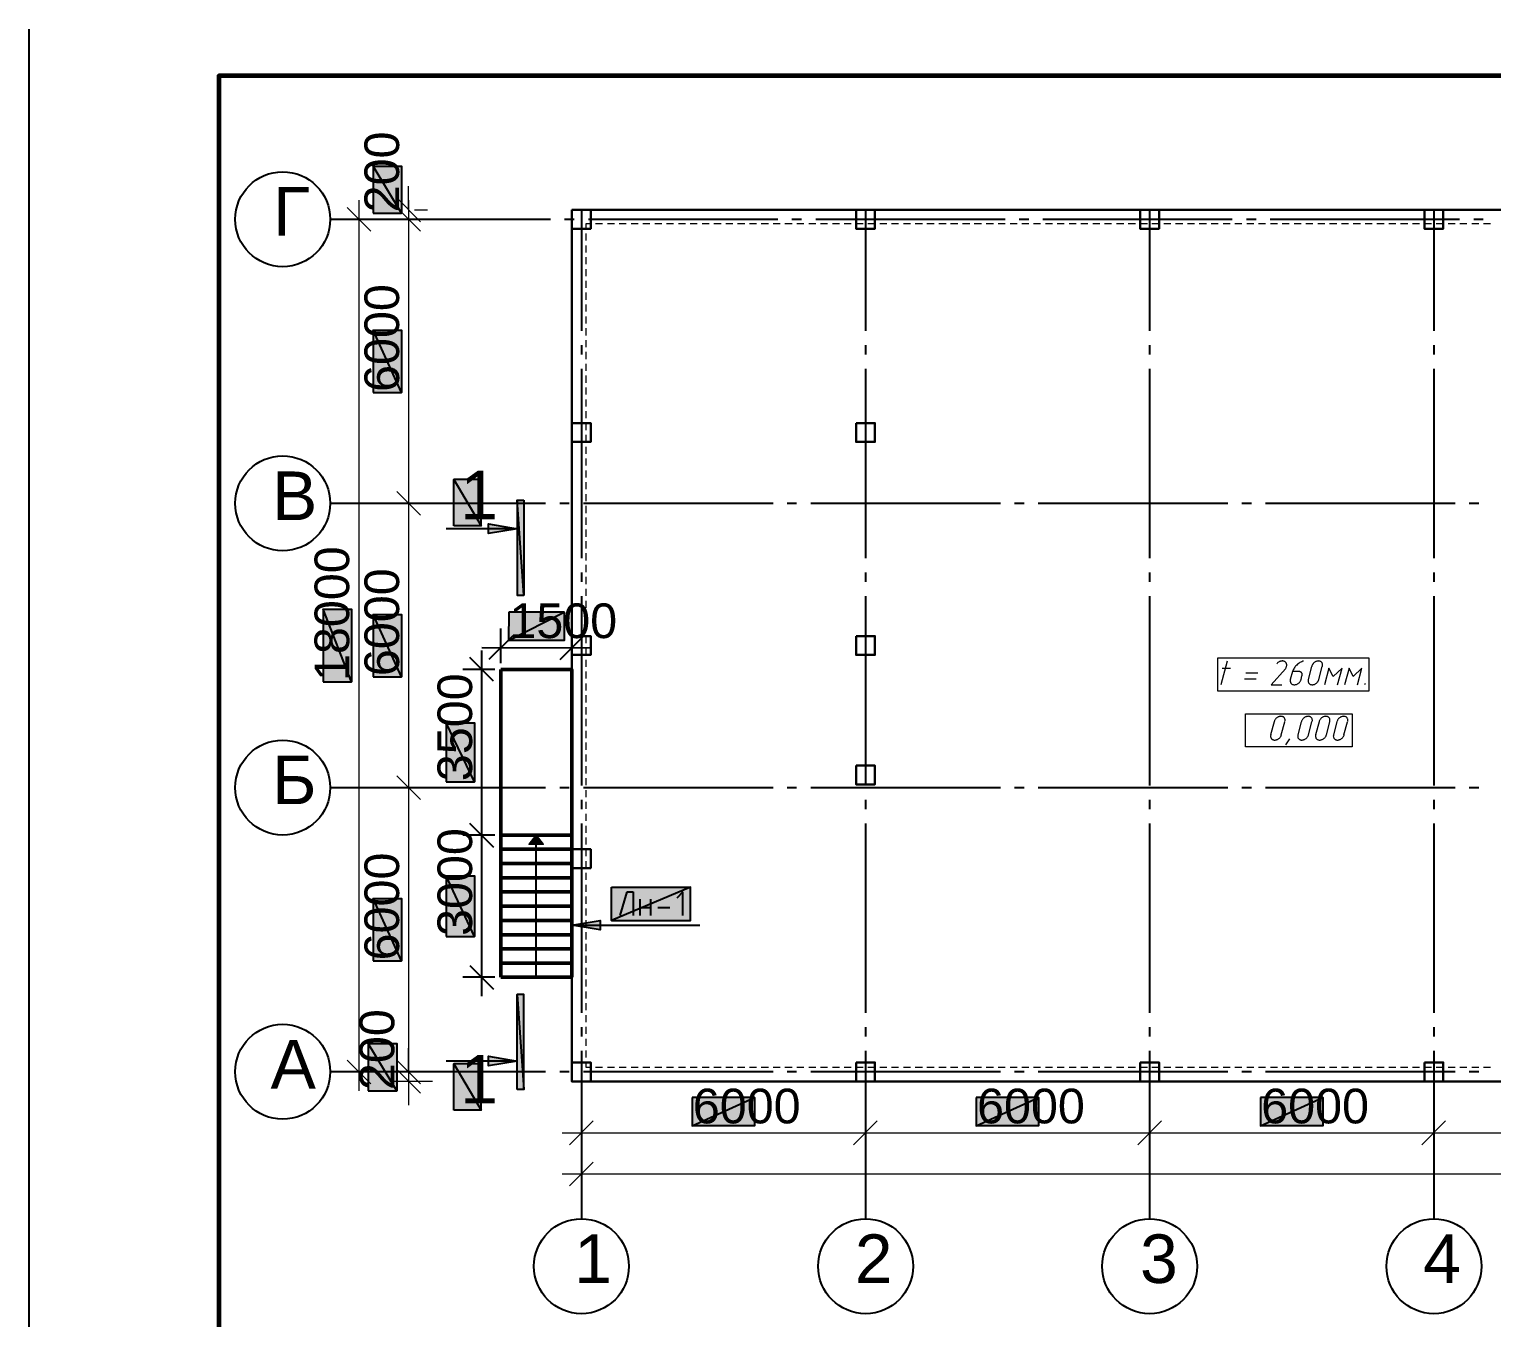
# Model space of a CAD drawing. Extents: x 8 to 21351, y 0 to 420.
# Drawn here: x 18327.5 to 18481.9, y 160.9 to 297 of the extents above; entities that cross this region are included whole.
import ezdxf

# ---------------------------------------------------------------- set-up
doc = ezdxf.new("R2010")
doc.units = 0
doc.styles.add('TEYPDFCAD_TEXT', font='arial.ttf')

msp = doc.modelspace()

# ---------------------------------------------------------------- hatches: boundary and pattern name
at = {"true_color": 0xffffff}
h = msp.add_hatch(color=0, dxfattribs=at)
h.paths.add_polyline_path([(18363.8, 277.56), (18366.81, 277.56), (18363.8, 282.53)])
h.paths.add_polyline_path([(18366.81, 277.56), (18363.8, 282.53), (18366.81, 282.53)])
h = msp.add_hatch(color=0, dxfattribs=at)
h.paths.add_polyline_path([(18363.8, 258.61), (18366.81, 258.61), (18363.8, 265.2)])
h.paths.add_polyline_path([(18366.81, 258.61), (18363.8, 265.2), (18366.81, 265.2)])
h = msp.add_hatch(color=0, dxfattribs=at)
h.paths.add_polyline_path([(18372.31, 244.54), (18372.31, 249.43), (18375.21, 244.54)])
h.paths.add_polyline_path([(18372.31, 249.43), (18375.21, 244.54), (18375.21, 249.43)])
h = msp.add_hatch(color=7)
h.paths.add_polyline_path([(18379.7, 247.25), (18379.7, 237.24), (18379, 247.25)])
h.paths.add_polyline_path([(18379.7, 237.24), (18379, 247.25), (18379, 237.24)])
for points in [[(18379, 244.24), (18375.99, 243.73), (18375.99, 244.75)], [(18381.03, 211.88), (18381.77, 210.93), (18380.29, 210.93)], [(18384.78, 202.37), (18387.78, 202.88), (18387.78, 201.89)], [(18379, 188.04), (18375.99, 187.54), (18375.99, 188.55)]]:
    msp.add_hatch(color=7).paths.add_polyline_path(points)
h = msp.add_hatch(color=0, dxfattribs=at)
h.paths.add_polyline_path([(18358.53, 228.07), (18361.53, 228.07), (18358.53, 235.73)])
h.paths.add_polyline_path([(18361.53, 228.07), (18358.53, 235.73), (18361.53, 235.73)])
h = msp.add_hatch(color=0, dxfattribs=at)
h.paths.add_polyline_path([(18363.8, 228.62), (18366.81, 228.62), (18363.8, 235.18)])
h.paths.add_polyline_path([(18366.81, 228.62), (18363.8, 235.18), (18366.81, 235.18)])
h = msp.add_hatch(color=0, dxfattribs=at)
h.paths.add_polyline_path([(18378.13, 235.44), (18378.11, 232.43), (18383.99, 235.42)])
h.paths.add_polyline_path([(18378.11, 232.43), (18383.99, 235.42), (18383.97, 232.43)])
h = msp.add_hatch(color=0, dxfattribs=at)
h.paths.add_polyline_path([(18371.5, 217.53), (18374.51, 217.53), (18371.5, 223.75)])
h.paths.add_polyline_path([(18374.51, 217.53), (18371.5, 223.75), (18374.51, 223.75)])
h = msp.add_hatch(color=0, dxfattribs=at)
h.paths.add_polyline_path([(18371.5, 201.19), (18374.51, 201.19), (18371.5, 207.58)])
h.paths.add_polyline_path([(18374.51, 201.19), (18371.5, 207.58), (18374.51, 207.58)])
h = msp.add_hatch(color=0, dxfattribs=at)
h.paths.add_polyline_path([(18388.99, 206.4), (18397.31, 206.4), (18388.99, 202.88)])
h.paths.add_polyline_path([(18397.31, 206.4), (18388.99, 202.88), (18397.31, 202.88)])
h = msp.add_hatch(color=0, dxfattribs=at)
h.paths.add_polyline_path([(18363.8, 198.61), (18366.81, 198.61), (18363.8, 205.19)])
h.paths.add_polyline_path([(18366.81, 198.61), (18363.8, 205.19), (18366.81, 205.19)])
h = msp.add_hatch(color=7)
h.paths.add_polyline_path([(18379, 185.04), (18379, 195.05), (18379.7, 185.04)])
h.paths.add_polyline_path([(18379, 195.05), (18379.7, 185.04), (18379.7, 195.05)])
h = msp.add_hatch(color=0, dxfattribs=at)
h.paths.add_polyline_path([(18363.29, 184.91), (18366.3, 184.91), (18363.29, 189.89)])
h.paths.add_polyline_path([(18366.3, 184.91), (18363.29, 189.89), (18366.3, 189.89)])
h = msp.add_hatch(color=0, dxfattribs=at)
h.paths.add_polyline_path([(18372.31, 182.86), (18372.31, 187.75), (18375.21, 182.86)])
h.paths.add_polyline_path([(18372.31, 187.75), (18375.21, 182.86), (18375.21, 187.75)])
h = msp.add_hatch(color=0, dxfattribs=at)
h.paths.add_polyline_path([(18397.5, 184.21), (18397.5, 181.21), (18404.08, 184.21)])
h.paths.add_polyline_path([(18397.5, 181.21), (18404.08, 184.21), (18404.08, 181.21)])
h = msp.add_hatch(color=0, dxfattribs=at)
h.paths.add_polyline_path([(18427.49, 184.21), (18427.49, 181.21), (18434.07, 184.21)])
h.paths.add_polyline_path([(18427.49, 181.21), (18434.07, 184.21), (18434.07, 181.21)])
h = msp.add_hatch(color=0, dxfattribs=at)
h.paths.add_polyline_path([(18457.5, 184.21), (18457.5, 181.21), (18464.09, 184.21)])
h.paths.add_polyline_path([(18457.5, 181.21), (18464.09, 184.21), (18464.09, 181.21)])

# ---------------------------------------------------------------- linework, layer by layer
at = {"lineweight": 25}
msp.add_line((18327.5, 0.04), (18327.5, 296.97), dxfattribs=at)
at = {"color": 7, "lineweight": 5}
for p, q in [((18367.55, 277.9), (18367.55, 280.42)), ((18363.55, 275.65), (18361.05, 278.15)), ((18362.3, 278.91), (18362.3, 184.89)), ((18366.3, 279.17), (18368.8, 276.65)), ((18368.8, 275.65), (18366.3, 278.15)), ((18368.8, 275.65), (18366.3, 278.15)), ((18367.55, 278.91), (18367.55, 244.9)), ((18362.97, 276.9), (18360.29, 276.9)), ((18367.55, 277.9), (18367.55, 276.9)), ((18367.55, 276.9), (18367.55, 274.4)), ((18368.18, 277.9), (18369.56, 277.9)), ((18368.18, 276.9), (18369.56, 276.9)), ((18368.18, 276.9), (18369.56, 276.9)), ((18386.79, 276.42), (18386.28, 276.42)), ((18386.28, 276.42), (18386.28, 275.91)), ((18388.04, 276.42), (18387.29, 276.42)), ((18389.28, 276.42), (18388.54, 276.42)), ((18390.53, 276.42), (18389.79, 276.42)), ((18391.78, 276.42), (18391.04, 276.42)), ((18393.03, 276.42), (18392.29, 276.42)), ((18394.28, 276.42), (18393.54, 276.42)), ((18395.53, 276.42), (18394.79, 276.42)), ((18396.78, 276.42), (18396.04, 276.42)), ((18398.03, 276.42), (18397.29, 276.42)), ((18399.3, 276.42), (18398.53, 276.42)), ((18400.55, 276.42), (18399.78, 276.42)), ((18401.79, 276.42), (18401.03, 276.42)), ((18403.04, 276.42), (18402.28, 276.42)), ((18404.29, 276.42), (18403.53, 276.42)), ((18405.54, 276.42), (18404.78, 276.42)), ((18406.79, 276.42), (18406.03, 276.42)), ((18408.04, 276.42), (18407.28, 276.42)), ((18409.29, 276.42), (18408.55, 276.42)), ((18410.54, 276.42), (18409.79, 276.42)), ((18411.78, 276.42), (18411.04, 276.42)), ((18413.03, 276.42), (18412.29, 276.42)), ((18414.28, 276.42), (18413.54, 276.42)), ((18415.53, 276.42), (18414.79, 276.42)), ((18416.78, 276.42), (18416.04, 276.42)), ((18418.03, 276.42), (18417.29, 276.42)), ((18419.28, 276.42), (18418.54, 276.42)), ((18420.53, 276.42), (18419.79, 276.42)), ((18421.8, 276.42), (18421.03, 276.42)), ((18423.05, 276.42), (18422.28, 276.42)), ((18424.29, 276.42), (18423.53, 276.42)), ((18425.54, 276.42), (18424.78, 276.42)), ((18426.79, 276.42), (18426.03, 276.42)), ((18428.04, 276.42), (18427.28, 276.42)), ((18429.29, 276.42), (18428.53, 276.42)), ((18430.54, 276.42), (18429.8, 276.42)), ((18431.79, 276.42), (18431.05, 276.42)), ((18433.04, 276.42), (18432.3, 276.42)), ((18434.28, 276.42), (18433.54, 276.42)), ((18435.53, 276.42), (18434.79, 276.42)), ((18436.78, 276.42), (18436.04, 276.42)), ((18438.03, 276.42), (18437.29, 276.42)), ((18439.28, 276.42), (18438.54, 276.42)), ((18440.53, 276.42), (18439.79, 276.42)), ((18441.78, 276.42), (18441.04, 276.42)), ((18443.05, 276.42), (18442.29, 276.42)), ((18444.3, 276.42), (18443.53, 276.42)), ((18445.55, 276.42), (18444.78, 276.42)), ((18446.79, 276.42), (18446.03, 276.42)), ((18448.04, 276.42), (18447.28, 276.42)), ((18449.29, 276.42), (18448.53, 276.42)), ((18450.54, 276.42), (18449.78, 276.42)), ((18451.79, 276.42), (18451.03, 276.42)), ((18453.04, 276.42), (18452.3, 276.42)), ((18454.29, 276.42), (18453.55, 276.42)), ((18455.54, 276.42), (18454.8, 276.42)), ((18456.78, 276.42), (18456.04, 276.42)), ((18458.03, 276.42), (18457.29, 276.42)), ((18459.28, 276.42), (18458.54, 276.42)), ((18460.53, 276.42), (18459.79, 276.42)), ((18461.78, 276.42), (18461.04, 276.42)), ((18463.03, 276.42), (18462.29, 276.42)), ((18464.28, 276.42), (18463.54, 276.42)), ((18465.55, 276.42), (18464.79, 276.42)), ((18466.8, 276.42), (18466.03, 276.42)), ((18468.05, 276.42), (18467.28, 276.42)), ((18469.29, 276.42), (18468.53, 276.42)), ((18470.54, 276.42), (18469.78, 276.42)), ((18471.79, 276.42), (18471.03, 276.42)), ((18473.04, 276.42), (18472.28, 276.42)), ((18474.29, 276.42), (18473.55, 276.42)), ((18475.54, 276.42), (18474.8, 276.42)), ((18476.79, 276.42), (18476.05, 276.42)), ((18478.04, 276.42), (18477.3, 276.42)), ((18479.29, 276.42), (18478.54, 276.42)), ((18480.53, 276.42), (18479.79, 276.42)), ((18481.78, 276.42), (18481.04, 276.42)), ((18386.28, 275.4), (18386.28, 274.66)), ((18386.28, 274.15), (18386.28, 273.41)), ((18386.28, 272.9), (18386.28, 272.16)), ((18386.28, 271.65), (18386.28, 270.91)), ((18386.28, 270.4), (18386.28, 269.66)), ((18386.28, 269.16), (18386.28, 268.41)), ((18386.28, 267.91), (18386.28, 267.17)), ((18386.28, 266.66), (18386.28, 265.9)), ((18386.28, 265.41), (18386.28, 264.65)), ((18386.28, 264.16), (18386.28, 263.4)), ((18386.28, 262.91), (18386.28, 262.15)), ((18386.28, 261.66), (18386.28, 260.9)), ((18386.28, 260.41), (18386.28, 259.65)), ((18386.28, 259.16), (18386.28, 258.4)), ((18386.28, 257.89), (18386.28, 257.15)), ((18386.28, 256.65), (18386.28, 255.91)), ((18386.28, 255.4), (18386.28, 254.66)), ((18386.28, 254.15), (18386.28, 253.41)), ((18386.28, 252.9), (18386.28, 252.16)), ((18386.28, 251.65), (18386.28, 250.91)), ((18386.28, 250.4), (18386.28, 249.66)), ((18367.55, 248.9), (18367.55, 214.91)), ((18386.28, 249.15), (18386.28, 248.41)), ((18366.3, 248.16), (18368.8, 245.66)), ((18368.8, 245.66), (18366.3, 248.16)), ((18386.28, 247.9), (18386.28, 247.16)), ((18368.18, 246.91), (18369.56, 246.91)), ((18368.18, 246.91), (18369.56, 246.91)), ((18386.28, 246.66), (18386.28, 245.89)), ((18386.28, 245.41), (18386.28, 244.64)), ((18386.28, 244.16), (18386.28, 243.4)), ((18386.28, 242.91), (18386.28, 242.15)), ((18386.28, 241.66), (18386.28, 240.9)), ((18386.28, 240.41), (18386.28, 239.65)), ((18386.28, 239.16), (18386.28, 238.4)), ((18386.28, 237.89), (18386.28, 237.15)), ((18386.28, 236.64), (18386.28, 235.9)), ((18386.28, 235.39), (18386.28, 234.65)), ((18386.28, 234.15), (18386.28, 233.4)), ((18386.28, 232.9), (18386.28, 232.16)), ((18386.28, 231.65), (18386.28, 230.91)), ((18386.28, 230.4), (18386.28, 229.66)), ((18453.97, 230.27), (18453.31, 227.77)), ((18459.34, 230.11), (18459.29, 230.07)), ((18459.39, 230.14), (18459.34, 230.11)), ((18459.45, 230.18), (18459.39, 230.14)), ((18459.5, 230.21), (18459.45, 230.18)), ((18459.56, 230.23), (18459.5, 230.21)), ((18459.61, 230.25), (18459.56, 230.23)), ((18459.67, 230.26), (18459.61, 230.25)), ((18459.73, 230.27), (18459.67, 230.26)), ((18459.78, 230.28), (18459.73, 230.27)), ((18459.84, 230.28), (18459.78, 230.28)), ((18459.89, 230.27), (18459.84, 230.28)), ((18459.94, 230.26), (18459.89, 230.27)), ((18459.99, 230.24), (18459.94, 230.26)), ((18460.04, 230.22), (18459.99, 230.24)), ((18460.09, 230.19), (18460.04, 230.22)), ((18460.12, 230.16), (18460.09, 230.19)), ((18460.16, 230.12), (18460.12, 230.16)), ((18460.19, 230.08), (18460.16, 230.12)), ((18460.21, 230.04), (18460.19, 230.08)), ((18461.66, 230.11), (18461.57, 230.05)), ((18461.76, 230.16), (18461.66, 230.11)), ((18461.85, 230.2), (18461.76, 230.16)), ((18461.95, 230.24), (18461.85, 230.2)), ((18462.05, 230.27), (18461.95, 230.24)), ((18463.12, 230.07), (18463.08, 230.03)), ((18463.17, 230.11), (18463.12, 230.07)), ((18463.22, 230.15), (18463.17, 230.11)), ((18463.27, 230.18), (18463.22, 230.15)), ((18463.32, 230.21), (18463.27, 230.18)), ((18463.38, 230.23), (18463.32, 230.21)), ((18463.44, 230.25), (18463.38, 230.23)), ((18463.5, 230.27), (18463.44, 230.25)), ((18463.55, 230.27), (18463.5, 230.27)), ((18463.61, 230.28), (18463.55, 230.27)), ((18463.67, 230.27), (18463.61, 230.28)), ((18463.72, 230.27), (18463.67, 230.27)), ((18463.77, 230.25), (18463.72, 230.27)), ((18463.82, 230.23), (18463.77, 230.25)), ((18463.86, 230.21), (18463.82, 230.23)), ((18463.9, 230.18), (18463.86, 230.21)), ((18463.94, 230.15), (18463.9, 230.18)), ((18463.97, 230.11), (18463.94, 230.15)), ((18464, 230.07), (18463.97, 230.11)), ((18386.28, 229.15), (18386.28, 228.41)), ((18453.46, 229.51), (18454.33, 229.51)), ((18455.96, 229.02), (18457.21, 229.02)), ((18460.13, 229.45), (18458.63, 227.77)), ((18459.25, 230.02), (18459.21, 229.97)), ((18459.29, 230.07), (18459.25, 230.02)), ((18460.14, 229.46), (18460.17, 229.52)), ((18460.17, 229.52), (18460.2, 229.57)), ((18460.2, 229.57), (18460.22, 229.63)), ((18460.23, 230), (18460.21, 230.04)), ((18460.22, 229.63), (18460.24, 229.68)), ((18460.25, 229.95), (18460.23, 230)), ((18460.24, 229.68), (18460.25, 229.74)), ((18460.26, 229.9), (18460.25, 229.95)), ((18460.25, 229.74), (18460.26, 229.79)), ((18460.26, 229.85), (18460.26, 229.9)), ((18460.26, 229.79), (18460.26, 229.85)), ((18460.87, 229.15), (18460.64, 228.32)), ((18461.55, 229.15), (18460.87, 229.15)), ((18460.91, 229.24), (18460.88, 229.15)), ((18460.95, 229.34), (18460.91, 229.24)), ((18461, 229.43), (18460.95, 229.34)), ((18461.05, 229.53), (18461, 229.43)), ((18461.11, 229.61), (18461.05, 229.53)), ((18461.17, 229.7), (18461.11, 229.61)), ((18461.24, 229.78), (18461.17, 229.7)), ((18461.32, 229.85), (18461.24, 229.78)), ((18461.4, 229.93), (18461.32, 229.85)), ((18461.48, 229.99), (18461.4, 229.93)), ((18461.57, 230.05), (18461.48, 229.99)), ((18461.61, 229.15), (18461.56, 229.16)), ((18461.65, 229.15), (18461.61, 229.15)), ((18461.69, 229.14), (18461.65, 229.15)), ((18461.73, 229.12), (18461.69, 229.14)), ((18461.76, 229.1), (18461.73, 229.12)), ((18461.79, 229.08), (18461.76, 229.1)), ((18461.78, 228.32), (18461.86, 228.71)), ((18461.82, 229.05), (18461.79, 229.08)), ((18461.84, 229.02), (18461.82, 229.05)), ((18461.86, 228.99), (18461.84, 229.02)), ((18461.88, 228.96), (18461.86, 228.99)), ((18461.89, 228.92), (18461.88, 228.96)), ((18461.9, 228.88), (18461.89, 228.92)), ((18461.89, 228.71), (18461.9, 228.76)), ((18461.91, 228.84), (18461.9, 228.88)), ((18461.9, 228.76), (18461.91, 228.8)), ((18461.91, 228.8), (18461.91, 228.84)), ((18462.88, 229.7), (18462.52, 228.32)), ((18462.91, 229.77), (18462.9, 229.71)), ((18462.94, 229.83), (18462.91, 229.77)), ((18462.97, 229.88), (18462.94, 229.83)), ((18463, 229.93), (18462.97, 229.88)), ((18463.04, 229.98), (18463, 229.93)), ((18463.08, 230.03), (18463.04, 229.98)), ((18463.64, 228.32), (18464.02, 229.7)), ((18464.02, 230.03), (18464, 230.07)), ((18464.03, 229.98), (18464.02, 230.03)), ((18464.04, 229.93), (18464.03, 229.98)), ((18464.03, 229.71), (18464.04, 229.77)), ((18464.05, 229.88), (18464.04, 229.93)), ((18464.04, 229.77), (18464.05, 229.82)), ((18464.05, 229.82), (18464.05, 229.88)), ((18464.72, 229.51), (18464.24, 227.77)), ((18465.17, 228.64), (18464.72, 229.51)), ((18466.1, 229.51), (18465.17, 228.64)), ((18465.61, 227.77), (18466.1, 229.51)), ((18466.84, 229.51), (18466.37, 227.77)), ((18467.28, 228.64), (18466.84, 229.51)), ((18468.21, 229.51), (18467.28, 228.64)), ((18467.75, 227.77), (18468.21, 229.51)), ((18386.28, 227.9), (18386.28, 227.16)), ((18455.79, 228.39), (18457.04, 228.39)), ((18458.63, 227.77), (18459.75, 227.77)), ((18460.64, 228.28), (18460.63, 228.22)), ((18460.63, 228.22), (18460.63, 228.17)), ((18460.63, 228.17), (18460.64, 228.12)), ((18460.65, 228.34), (18460.64, 228.28)), ((18460.64, 228.12), (18460.65, 228.07)), ((18460.65, 228.07), (18460.67, 228.02)), ((18460.67, 228.02), (18460.69, 227.98)), ((18460.69, 227.98), (18460.71, 227.94)), ((18460.71, 227.94), (18460.74, 227.9)), ((18460.74, 227.9), (18460.78, 227.87)), ((18460.78, 227.87), (18460.82, 227.84)), ((18460.82, 227.84), (18460.86, 227.81)), ((18460.86, 227.81), (18460.91, 227.79)), ((18460.91, 227.79), (18460.96, 227.78)), ((18460.96, 227.78), (18461.01, 227.77)), ((18461.01, 227.77), (18461.07, 227.77)), ((18461.07, 227.77), (18461.13, 227.77)), ((18461.13, 227.77), (18461.19, 227.78)), ((18461.19, 227.78), (18461.24, 227.79)), ((18461.24, 227.79), (18461.3, 227.81)), ((18461.3, 227.81), (18461.36, 227.84)), ((18461.36, 227.84), (18461.41, 227.86)), ((18461.41, 227.86), (18461.46, 227.9)), ((18461.46, 227.9), (18461.51, 227.93)), ((18461.51, 227.93), (18461.56, 227.97)), ((18461.56, 227.97), (18461.61, 228.02)), ((18461.61, 228.02), (18461.65, 228.06)), ((18461.65, 228.06), (18461.68, 228.11)), ((18461.68, 228.11), (18461.72, 228.17)), ((18461.72, 228.17), (18461.74, 228.22)), ((18461.74, 228.22), (18461.77, 228.28)), ((18461.77, 228.28), (18461.79, 228.33)), ((18462.54, 228.34), (18462.52, 228.28)), ((18462.52, 228.28), (18462.52, 228.22)), ((18462.52, 228.22), (18462.52, 228.17)), ((18462.52, 228.17), (18462.52, 228.12)), ((18462.52, 228.12), (18462.53, 228.07)), ((18462.53, 228.07), (18462.55, 228.02)), ((18462.55, 228.02), (18462.57, 227.98)), ((18462.57, 227.98), (18462.6, 227.94)), ((18462.6, 227.94), (18462.63, 227.9)), ((18462.63, 227.9), (18462.66, 227.87)), ((18462.66, 227.87), (18462.7, 227.84)), ((18462.7, 227.84), (18462.74, 227.81)), ((18462.74, 227.81), (18462.79, 227.79)), ((18462.79, 227.79), (18462.84, 227.78)), ((18462.84, 227.78), (18462.9, 227.77)), ((18462.9, 227.77), (18462.95, 227.77)), ((18462.95, 227.77), (18463.01, 227.77)), ((18463.01, 227.77), (18463.07, 227.78)), ((18463.07, 227.78), (18463.13, 227.79)), ((18463.13, 227.79), (18463.19, 227.81)), ((18463.19, 227.81), (18463.24, 227.84)), ((18463.24, 227.84), (18463.3, 227.86)), ((18463.3, 227.86), (18463.35, 227.9)), ((18463.35, 227.9), (18463.4, 227.93)), ((18463.4, 227.93), (18463.44, 227.97)), ((18463.44, 227.97), (18463.49, 228.02)), ((18463.49, 228.02), (18463.53, 228.06)), ((18463.53, 228.06), (18463.57, 228.11)), ((18463.57, 228.11), (18463.6, 228.17)), ((18463.6, 228.17), (18463.63, 228.22)), ((18463.63, 228.22), (18463.65, 228.28)), ((18463.65, 228.28), (18463.67, 228.33)), ((18468.53, 227.9), (18468.49, 227.77)), ((18386.28, 226.65), (18386.28, 225.89)), ((18386.28, 225.4), (18386.28, 224.64)), ((18386.28, 224.16), (18386.28, 223.39)), ((18458.96, 223.93), (18458.94, 223.87)), ((18458.98, 223.99), (18458.96, 223.93)), ((18459.01, 224.04), (18458.98, 223.99)), ((18459.04, 224.09), (18459.01, 224.04)), ((18459.08, 224.14), (18459.04, 224.09)), ((18459.12, 224.19), (18459.08, 224.14)), ((18459.16, 224.23), (18459.12, 224.19)), ((18459.21, 224.27), (18459.16, 224.23)), ((18459.26, 224.31), (18459.21, 224.27)), ((18459.31, 224.34), (18459.26, 224.31)), ((18459.37, 224.37), (18459.31, 224.34)), ((18459.42, 224.39), (18459.37, 224.37)), ((18459.48, 224.41), (18459.42, 224.39)), ((18459.54, 224.42), (18459.48, 224.41)), ((18459.6, 224.43), (18459.54, 224.42)), ((18459.65, 224.44), (18459.6, 224.43)), ((18459.71, 224.43), (18459.65, 224.44)), ((18459.77, 224.42), (18459.71, 224.43)), ((18459.82, 224.41), (18459.77, 224.42)), ((18459.86, 224.39), (18459.82, 224.41)), ((18459.91, 224.37), (18459.86, 224.39)), ((18459.95, 224.34), (18459.91, 224.37)), ((18459.98, 224.31), (18459.95, 224.34)), ((18460.01, 224.27), (18459.98, 224.31)), ((18460.04, 224.23), (18460.01, 224.27)), ((18460.06, 224.18), (18460.04, 224.23)), ((18460.07, 224.14), (18460.06, 224.18)), ((18460.09, 224.09), (18460.07, 224.14)), ((18460.07, 223.87), (18460.08, 223.93)), ((18460.08, 223.93), (18460.09, 223.98)), ((18460.09, 224.04), (18460.09, 224.09)), ((18460.09, 223.98), (18460.09, 224.04)), ((18461.84, 223.93), (18461.82, 223.87)), ((18461.86, 223.99), (18461.84, 223.93)), ((18461.89, 224.04), (18461.86, 223.99)), ((18461.92, 224.09), (18461.89, 224.04)), ((18461.96, 224.14), (18461.92, 224.09)), ((18462, 224.19), (18461.96, 224.14)), ((18462.04, 224.23), (18462, 224.19)), ((18462.09, 224.27), (18462.04, 224.23)), ((18462.14, 224.31), (18462.09, 224.27)), ((18462.19, 224.34), (18462.14, 224.31)), ((18462.25, 224.37), (18462.19, 224.34)), ((18462.3, 224.39), (18462.25, 224.37)), ((18462.36, 224.41), (18462.3, 224.39)), ((18462.42, 224.42), (18462.36, 224.41)), ((18462.47, 224.43), (18462.42, 224.42)), ((18462.53, 224.44), (18462.47, 224.43)), ((18462.59, 224.43), (18462.53, 224.44)), ((18462.64, 224.42), (18462.59, 224.43)), ((18462.7, 224.41), (18462.64, 224.42)), ((18462.74, 224.39), (18462.7, 224.41)), ((18462.79, 224.37), (18462.74, 224.39)), ((18462.82, 224.34), (18462.79, 224.37)), ((18462.86, 224.31), (18462.82, 224.34)), ((18462.89, 224.27), (18462.86, 224.31)), ((18462.92, 224.23), (18462.89, 224.27)), ((18462.94, 224.18), (18462.92, 224.23)), ((18462.95, 224.14), (18462.94, 224.18)), ((18462.96, 224.09), (18462.95, 224.14)), ((18462.95, 223.87), (18462.96, 223.93)), ((18462.97, 224.04), (18462.96, 224.09)), ((18462.96, 223.93), (18462.97, 223.98)), ((18462.97, 223.98), (18462.97, 224.04)), ((18463.7, 223.93), (18463.68, 223.87)), ((18463.72, 223.99), (18463.7, 223.93)), ((18463.75, 224.04), (18463.72, 223.99)), ((18463.78, 224.09), (18463.75, 224.04)), ((18463.82, 224.14), (18463.78, 224.09)), ((18463.86, 224.19), (18463.82, 224.14)), ((18463.9, 224.23), (18463.86, 224.19)), ((18463.95, 224.27), (18463.9, 224.23)), ((18464, 224.31), (18463.95, 224.27)), ((18464.05, 224.34), (18464, 224.31)), ((18464.11, 224.37), (18464.05, 224.34)), ((18464.16, 224.39), (18464.11, 224.37)), ((18464.22, 224.41), (18464.16, 224.39)), ((18464.28, 224.42), (18464.22, 224.41)), ((18464.34, 224.43), (18464.28, 224.42)), ((18464.4, 224.44), (18464.34, 224.43)), ((18464.45, 224.43), (18464.4, 224.44)), ((18464.51, 224.42), (18464.45, 224.43)), ((18464.56, 224.41), (18464.51, 224.42)), ((18464.6, 224.39), (18464.56, 224.41)), ((18464.65, 224.37), (18464.6, 224.39)), ((18464.69, 224.34), (18464.65, 224.37)), ((18464.72, 224.31), (18464.69, 224.34)), ((18464.75, 224.27), (18464.72, 224.31)), ((18464.78, 224.23), (18464.75, 224.27)), ((18464.8, 224.18), (18464.78, 224.23)), ((18464.82, 224.14), (18464.8, 224.18)), ((18464.81, 223.87), (18464.83, 223.93)), ((18464.83, 224.09), (18464.82, 224.14)), ((18464.83, 224.04), (18464.83, 224.09)), ((18464.83, 223.98), (18464.83, 224.04)), ((18464.83, 223.93), (18464.83, 223.98)), ((18465.58, 223.93), (18465.56, 223.87)), ((18465.61, 223.99), (18465.58, 223.93)), ((18465.63, 224.04), (18465.61, 223.99)), ((18465.67, 224.09), (18465.63, 224.04)), ((18465.7, 224.14), (18465.67, 224.09)), ((18465.74, 224.19), (18465.7, 224.14)), ((18465.79, 224.23), (18465.74, 224.19)), ((18465.84, 224.27), (18465.79, 224.23)), ((18465.89, 224.31), (18465.84, 224.27)), ((18465.94, 224.34), (18465.89, 224.31)), ((18465.99, 224.37), (18465.94, 224.34)), ((18466.05, 224.39), (18465.99, 224.37)), ((18466.1, 224.41), (18466.05, 224.39)), ((18466.16, 224.42), (18466.1, 224.41)), ((18466.22, 224.43), (18466.16, 224.42)), ((18466.28, 224.44), (18466.22, 224.43)), ((18466.34, 224.43), (18466.28, 224.44)), ((18466.39, 224.42), (18466.34, 224.43)), ((18466.44, 224.41), (18466.39, 224.42)), ((18466.49, 224.39), (18466.44, 224.41)), ((18466.53, 224.37), (18466.49, 224.39)), ((18466.57, 224.34), (18466.53, 224.37)), ((18466.61, 224.31), (18466.57, 224.34)), ((18466.64, 224.27), (18466.61, 224.31)), ((18466.66, 224.23), (18466.64, 224.27)), ((18466.68, 224.18), (18466.66, 224.23)), ((18466.7, 224.14), (18466.68, 224.18)), ((18466.71, 224.09), (18466.7, 224.14)), ((18466.7, 223.87), (18466.71, 223.93)), ((18466.72, 224.04), (18466.71, 224.09)), ((18466.71, 223.93), (18466.72, 223.98)), ((18466.72, 223.98), (18466.72, 224.04)), ((18386.28, 222.91), (18386.28, 222.14)), ((18458.92, 223.86), (18458.56, 222.48)), ((18458.57, 222.44), (18458.56, 222.38)), ((18458.56, 222.38), (18458.56, 222.33)), ((18458.58, 222.5), (18458.57, 222.44)), ((18459.64, 222.32), (18459.67, 222.38)), ((18459.67, 222.38), (18459.69, 222.43)), ((18459.68, 222.48), (18460.07, 223.86)), ((18459.69, 222.43), (18459.71, 222.49)), ((18461.44, 222.5), (18461.42, 222.44)), ((18461.42, 222.44), (18461.42, 222.38)), ((18461.42, 222.38), (18461.42, 222.33)), ((18461.8, 223.86), (18461.44, 222.48)), ((18462.5, 222.32), (18462.53, 222.38)), ((18462.53, 222.38), (18462.55, 222.43)), ((18462.55, 222.43), (18462.57, 222.49)), ((18462.56, 222.48), (18462.92, 223.86)), ((18463.69, 223.86), (18463.3, 222.48)), ((18463.31, 222.44), (18463.3, 222.38)), ((18463.3, 222.38), (18463.3, 222.33)), ((18463.32, 222.5), (18463.31, 222.44)), ((18464.38, 222.32), (18464.41, 222.38)), ((18464.41, 222.38), (18464.43, 222.43)), ((18464.43, 222.43), (18464.45, 222.49)), ((18464.45, 222.48), (18464.81, 223.86)), ((18465.19, 222.38), (18465.18, 222.33)), ((18465.55, 223.86), (18465.19, 222.48)), ((18465.2, 222.5), (18465.19, 222.44)), ((18465.19, 222.44), (18465.19, 222.38)), ((18466.27, 222.32), (18466.29, 222.38)), ((18466.29, 222.38), (18466.32, 222.43)), ((18466.31, 222.48), (18466.69, 223.86)), ((18466.32, 222.43), (18466.34, 222.49)), ((18386.28, 221.66), (18386.28, 220.9)), ((18458.56, 222.33), (18458.56, 222.27)), ((18458.56, 222.27), (18458.58, 222.23)), ((18458.58, 222.23), (18458.59, 222.18)), ((18458.59, 222.18), (18458.61, 222.13)), ((18458.61, 222.13), (18458.64, 222.09)), ((18458.64, 222.09), (18458.67, 222.06)), ((18458.67, 222.06), (18458.7, 222.02)), ((18458.7, 222.02), (18458.74, 222)), ((18458.74, 222), (18458.79, 221.97)), ((18458.79, 221.97), (18458.83, 221.95)), ((18458.83, 221.95), (18458.88, 221.94)), ((18458.88, 221.94), (18458.94, 221.93)), ((18458.94, 221.93), (18459, 221.93)), ((18459, 221.93), (18459.05, 221.93)), ((18459.05, 221.93), (18459.11, 221.94)), ((18459.11, 221.94), (18459.17, 221.95)), ((18459.17, 221.95), (18459.23, 221.97)), ((18459.23, 221.97), (18459.28, 221.99)), ((18459.28, 221.99), (18459.34, 222.02)), ((18459.34, 222.02), (18459.39, 222.06)), ((18459.39, 222.06), (18459.44, 222.09)), ((18459.44, 222.09), (18459.49, 222.13)), ((18459.49, 222.13), (18459.53, 222.18)), ((18459.53, 222.18), (18459.57, 222.22)), ((18459.57, 222.22), (18459.61, 222.27)), ((18459.61, 222.27), (18459.64, 222.32)), ((18460.57, 222.04), (18460.15, 221.42)), ((18461.42, 222.33), (18461.42, 222.27)), ((18461.42, 222.27), (18461.43, 222.23)), ((18461.43, 222.23), (18461.45, 222.18)), ((18461.45, 222.18), (18461.47, 222.13)), ((18461.47, 222.13), (18461.5, 222.09)), ((18461.5, 222.09), (18461.53, 222.06)), ((18461.53, 222.06), (18461.56, 222.02)), ((18461.56, 222.02), (18461.6, 222)), ((18461.6, 222), (18461.64, 221.97)), ((18461.64, 221.97), (18461.69, 221.95)), ((18461.69, 221.95), (18461.74, 221.94)), ((18461.74, 221.94), (18461.8, 221.93)), ((18461.8, 221.93), (18461.85, 221.93)), ((18461.85, 221.93), (18461.91, 221.93)), ((18461.91, 221.93), (18461.97, 221.94)), ((18461.97, 221.94), (18462.03, 221.95)), ((18462.03, 221.95), (18462.08, 221.97)), ((18462.08, 221.97), (18462.14, 221.99)), ((18462.14, 221.99), (18462.19, 222.02)), ((18462.19, 222.02), (18462.25, 222.06)), ((18462.25, 222.06), (18462.3, 222.09)), ((18462.3, 222.09), (18462.34, 222.13)), ((18462.34, 222.13), (18462.39, 222.18)), ((18462.39, 222.18), (18462.43, 222.22)), ((18462.43, 222.22), (18462.47, 222.27)), ((18462.47, 222.27), (18462.5, 222.32)), ((18463.3, 222.33), (18463.31, 222.27)), ((18463.31, 222.27), (18463.32, 222.23)), ((18463.32, 222.23), (18463.33, 222.18)), ((18463.33, 222.18), (18463.35, 222.13)), ((18463.35, 222.13), (18463.38, 222.09)), ((18463.38, 222.09), (18463.41, 222.06)), ((18463.41, 222.06), (18463.45, 222.02)), ((18463.45, 222.02), (18463.48, 222)), ((18463.48, 222), (18463.53, 221.97)), ((18463.53, 221.97), (18463.57, 221.95)), ((18463.57, 221.95), (18463.63, 221.94)), ((18463.63, 221.94), (18463.68, 221.93)), ((18463.68, 221.93), (18463.74, 221.93)), ((18463.74, 221.93), (18463.8, 221.93)), ((18463.8, 221.93), (18463.85, 221.94)), ((18463.85, 221.94), (18463.91, 221.95)), ((18463.91, 221.95), (18463.97, 221.97)), ((18463.97, 221.97), (18464.02, 221.99)), ((18464.02, 221.99), (18464.08, 222.02)), ((18464.08, 222.02), (18464.13, 222.06)), ((18464.13, 222.06), (18464.18, 222.09)), ((18464.18, 222.09), (18464.23, 222.13)), ((18464.23, 222.13), (18464.27, 222.18)), ((18464.27, 222.18), (18464.31, 222.22)), ((18464.31, 222.22), (18464.35, 222.27)), ((18464.35, 222.27), (18464.38, 222.32)), ((18465.18, 222.33), (18465.19, 222.27)), ((18465.19, 222.27), (18465.2, 222.23)), ((18465.2, 222.23), (18465.22, 222.18)), ((18465.22, 222.18), (18465.24, 222.13)), ((18465.24, 222.13), (18465.26, 222.09)), ((18465.26, 222.09), (18465.29, 222.06)), ((18465.29, 222.06), (18465.33, 222.02)), ((18465.33, 222.02), (18465.37, 222)), ((18465.37, 222), (18465.41, 221.97)), ((18465.41, 221.97), (18465.46, 221.95)), ((18465.46, 221.95), (18465.51, 221.94)), ((18465.51, 221.94), (18465.56, 221.93)), ((18465.56, 221.93), (18465.62, 221.93)), ((18465.62, 221.93), (18465.68, 221.93)), ((18465.68, 221.93), (18465.74, 221.94)), ((18465.74, 221.94), (18465.8, 221.95)), ((18465.8, 221.95), (18465.85, 221.97)), ((18465.85, 221.97), (18465.91, 221.99)), ((18465.91, 221.99), (18465.96, 222.02)), ((18465.96, 222.02), (18466.01, 222.06)), ((18466.01, 222.06), (18466.06, 222.09)), ((18466.06, 222.09), (18466.11, 222.13)), ((18466.11, 222.13), (18466.16, 222.18)), ((18466.16, 222.18), (18466.2, 222.22)), ((18466.2, 222.22), (18466.23, 222.27)), ((18466.23, 222.27), (18466.27, 222.32)), ((18386.28, 220.41), (18386.28, 219.65)), ((18366.3, 218.14), (18368.8, 215.65)), ((18368.8, 215.65), (18366.3, 218.14)), ((18367.55, 218.91), (18367.55, 184.89)), ((18386.28, 219.16), (18386.28, 218.4)), ((18386.28, 217.89), (18386.28, 217.15)), ((18368.18, 216.89), (18369.56, 216.89)), ((18368.18, 216.89), (18369.56, 216.89)), ((18386.28, 216.64), (18386.28, 215.9)), ((18386.28, 215.39), (18386.28, 214.65)), ((18386.28, 214.14), (18386.28, 213.4)), ((18386.28, 212.89), (18386.28, 212.15)), ((18386.28, 211.65), (18386.28, 210.9)), ((18386.28, 210.4), (18386.28, 209.66)), ((18386.28, 209.15), (18386.28, 208.41)), ((18386.28, 207.9), (18386.28, 207.16)), ((18386.28, 206.65), (18386.28, 205.89)), ((18386.28, 205.4), (18386.28, 204.64)), ((18386.28, 204.15), (18386.28, 203.39)), ((18386.28, 202.9), (18386.28, 202.14)), ((18386.28, 201.65), (18386.28, 200.89)), ((18386.28, 200.41), (18386.28, 199.64)), ((18386.28, 199.16), (18386.28, 198.4)), ((18386.28, 197.89), (18386.28, 197.15)), ((18386.28, 196.64), (18386.28, 195.9)), ((18386.28, 195.39), (18386.28, 194.65)), ((18386.28, 194.14), (18386.28, 193.4)), ((18386.28, 192.89), (18386.28, 192.15)), ((18386.28, 191.64), (18386.28, 190.9)), ((18386.28, 190.39), (18386.28, 189.65)), ((18367.55, 186.9), (18367.55, 189.4)), ((18386.28, 189.15), (18386.28, 188.4)), ((18361.05, 188.15), (18363.55, 185.65)), ((18362.91, 186.9), (18364.29, 186.9)), ((18370.07, 186.9), (18365.56, 186.9)), ((18366.3, 188.15), (18368.8, 185.65)), ((18366.3, 188.15), (18368.8, 185.65)), ((18368.8, 184.64), (18366.3, 187.16)), ((18367.55, 186.9), (18367.55, 185.89)), ((18368.18, 186.9), (18369.56, 186.9)), ((18386.28, 187.9), (18386.28, 187.39)), ((18386.28, 187.39), (18386.79, 187.39)), ((18387.29, 187.39), (18388.04, 187.39)), ((18388.54, 187.39), (18389.28, 187.39)), ((18389.79, 187.39), (18390.53, 187.39)), ((18391.04, 187.39), (18391.78, 187.39)), ((18392.29, 187.39), (18393.03, 187.39)), ((18393.54, 187.39), (18394.28, 187.39)), ((18394.79, 187.39), (18395.53, 187.39)), ((18396.04, 187.39), (18396.78, 187.39)), ((18397.29, 187.39), (18398.03, 187.39)), ((18398.53, 187.39), (18399.3, 187.39)), ((18399.78, 187.39), (18400.55, 187.39)), ((18401.03, 187.39), (18401.79, 187.39)), ((18402.28, 187.39), (18403.04, 187.39)), ((18403.53, 187.39), (18404.29, 187.39)), ((18404.78, 187.39), (18405.54, 187.39)), ((18406.03, 187.39), (18406.79, 187.39)), ((18407.28, 187.39), (18408.04, 187.39)), ((18408.55, 187.39), (18409.29, 187.39)), ((18409.79, 187.39), (18410.54, 187.39)), ((18411.04, 187.39), (18411.78, 187.39)), ((18412.29, 187.39), (18413.03, 187.39)), ((18413.54, 187.39), (18414.28, 187.39)), ((18414.79, 187.39), (18415.53, 187.39)), ((18416.04, 187.39), (18416.78, 187.39)), ((18417.29, 187.39), (18418.03, 187.39)), ((18418.54, 187.39), (18419.28, 187.39)), ((18419.79, 187.39), (18420.53, 187.39)), ((18421.03, 187.39), (18421.8, 187.39)), ((18422.28, 187.39), (18423.05, 187.39)), ((18423.53, 187.39), (18424.29, 187.39)), ((18424.78, 187.39), (18425.54, 187.39)), ((18426.03, 187.39), (18426.79, 187.39)), ((18427.28, 187.39), (18428.04, 187.39)), ((18428.53, 187.39), (18429.29, 187.39)), ((18429.8, 187.39), (18430.54, 187.39)), ((18431.05, 187.39), (18431.79, 187.39)), ((18432.3, 187.39), (18433.04, 187.39)), ((18433.54, 187.39), (18434.28, 187.39)), ((18434.79, 187.39), (18435.53, 187.39)), ((18436.04, 187.39), (18436.78, 187.39)), ((18437.29, 187.39), (18438.03, 187.39)), ((18438.54, 187.39), (18439.28, 187.39)), ((18439.79, 187.39), (18440.53, 187.39)), ((18441.04, 187.39), (18441.78, 187.39)), ((18442.29, 187.39), (18443.05, 187.39)), ((18443.53, 187.39), (18444.3, 187.39)), ((18444.78, 187.39), (18445.55, 187.39)), ((18446.03, 187.39), (18446.79, 187.39)), ((18447.28, 187.39), (18448.04, 187.39)), ((18448.53, 187.39), (18449.29, 187.39)), ((18449.78, 187.39), (18450.54, 187.39)), ((18451.03, 187.39), (18451.79, 187.39)), ((18452.3, 187.39), (18453.04, 187.39)), ((18453.55, 187.39), (18454.29, 187.39)), ((18454.8, 187.39), (18455.54, 187.39)), ((18456.04, 187.39), (18456.78, 187.39)), ((18457.29, 187.39), (18458.03, 187.39)), ((18458.54, 187.39), (18459.28, 187.39)), ((18459.79, 187.39), (18460.53, 187.39)), ((18461.04, 187.39), (18461.78, 187.39)), ((18462.29, 187.39), (18463.03, 187.39)), ((18463.54, 187.39), (18464.28, 187.39)), ((18464.79, 187.39), (18465.55, 187.39)), ((18466.03, 187.39), (18466.8, 187.39)), ((18467.28, 187.39), (18468.05, 187.39)), ((18468.53, 187.39), (18469.29, 187.39)), ((18469.78, 187.39), (18470.54, 187.39)), ((18471.03, 187.39), (18471.79, 187.39)), ((18472.28, 187.39), (18473.04, 187.39)), ((18473.55, 187.39), (18474.29, 187.39)), ((18474.8, 187.39), (18475.54, 187.39)), ((18476.05, 187.39), (18476.79, 187.39)), ((18477.3, 187.39), (18478.04, 187.39)), ((18478.54, 187.39), (18479.29, 187.39)), ((18479.79, 187.39), (18480.53, 187.39)), ((18481.04, 187.39), (18481.78, 187.39)), ((18370.07, 185.89), (18365.56, 185.89)), ((18367.55, 185.89), (18367.55, 183.39)), ((18385.79, 181.08), (18385.79, 182.46)), ((18415.79, 181.08), (18415.79, 182.46)), ((18415.79, 181.08), (18415.79, 182.46)), ((18445.78, 181.08), (18445.78, 182.46)), ((18445.78, 181.08), (18445.78, 182.46)), ((18475.79, 181.08), (18475.79, 182.46)), ((18475.79, 181.08), (18475.79, 182.46)), ((18387.04, 181.72), (18384.54, 179.2)), ((18414.54, 179.2), (18417.03, 181.72)), ((18417.03, 181.72), (18414.54, 179.2)), ((18444.53, 179.2), (18447.03, 181.72)), ((18447.03, 181.72), (18444.53, 179.2)), ((18474.54, 179.2), (18477.04, 181.72)), ((18477.04, 181.72), (18474.54, 179.2)), ((18383.78, 180.45), (18417.8, 180.45)), ((18413.8, 180.45), (18447.79, 180.45)), ((18443.79, 180.45), (18477.78, 180.45)), ((18473.78, 180.45), (18507.8, 180.45)), ((18385.79, 176.74), (18385.79, 178.12)), ((18717.79, 176.11), (18383.78, 176.11)), ((18387.04, 177.36), (18384.54, 174.86))]:
    msp.add_line(p, q, dxfattribs=at)
at = {"color": 7, "lineweight": 25}
for p, q in [((18364.27, 276.9), (18359.27, 276.9)), ((18382.53, 276.9), (18364.27, 276.9)), ((18385.03, 276.9), (18384.01, 276.9)), ((18385.79, 277.92), (18385.79, 265.13)), ((18406.54, 276.9), (18386.53, 276.9)), ((18409.03, 276.9), (18408.02, 276.9)), ((18430.52, 276.9), (18410.54, 276.9)), ((18415.79, 277.92), (18415.79, 265.13)), ((18433.04, 276.9), (18432.02, 276.9)), ((18454.52, 276.9), (18434.52, 276.9)), ((18445.78, 277.92), (18445.78, 265.13)), ((18457.02, 276.9), (18456.02, 276.9)), ((18478.52, 276.9), (18458.52, 276.9)), ((18475.79, 277.92), (18475.79, 265.13)), ((18481.02, 276.9), (18480.03, 276.9)), ((18385.79, 263.63), (18385.79, 262.64)), ((18415.79, 263.63), (18415.79, 262.64)), ((18445.78, 263.63), (18445.78, 262.64)), ((18475.79, 263.63), (18475.79, 262.64)), ((18385.79, 261.13), (18385.79, 241.13)), ((18415.79, 261.13), (18415.79, 241.13)), ((18445.78, 261.13), (18445.78, 241.13)), ((18475.79, 261.13), (18475.79, 241.13)), ((18364.27, 246.91), (18359.27, 246.91)), ((18382.02, 246.91), (18364.27, 246.91)), ((18384.52, 246.91), (18383.53, 246.91)), ((18406.03, 246.91), (18386.02, 246.91)), ((18408.52, 246.91), (18407.53, 246.91)), ((18430.03, 246.91), (18410.03, 246.91)), ((18432.53, 246.91), (18431.53, 246.91)), ((18454.03, 246.91), (18434.03, 246.91)), ((18456.53, 246.91), (18455.54, 246.91)), ((18478.04, 246.91), (18458.03, 246.91)), ((18480.53, 246.91), (18479.52, 246.91)), ((18379, 244.24), (18371.5, 244.24)), ((18385.79, 239.63), (18385.79, 238.63)), ((18415.79, 239.63), (18415.79, 238.63)), ((18445.78, 239.63), (18445.78, 238.63)), ((18475.79, 239.63), (18475.79, 238.63)), ((18385.79, 237.13), (18385.79, 217.13)), ((18415.79, 237.13), (18415.79, 217.13)), ((18445.78, 237.13), (18445.78, 217.13)), ((18475.79, 237.13), (18475.79, 217.13)), ((18377.28, 230.04), (18377.3, 233.7)), ((18384.8, 230.02), (18384.8, 233.66)), ((18375.29, 231.69), (18386.79, 231.67)), ((18378.55, 232.94), (18376.03, 230.44)), ((18383.55, 230.42), (18386.05, 232.92)), ((18376.5, 228.13), (18374, 230.63)), ((18375.25, 231.39), (18375.25, 209.89)), ((18376.67, 229.38), (18373.26, 229.38)), ((18364.27, 216.89), (18359.27, 216.89)), ((18382.02, 216.89), (18364.27, 216.89)), ((18384.52, 216.89), (18383.53, 216.89)), ((18406.03, 216.89), (18386.02, 216.89)), ((18408.52, 216.89), (18407.53, 216.89)), ((18430.03, 216.89), (18410.03, 216.89)), ((18432.53, 216.89), (18431.53, 216.89)), ((18454.03, 216.89), (18434.03, 216.89)), ((18456.53, 216.89), (18455.54, 216.89)), ((18478.04, 216.89), (18458.03, 216.89)), ((18480.53, 216.89), (18479.52, 216.89)), ((18385.79, 215.62), (18385.79, 214.63)), ((18415.79, 215.62), (18415.79, 214.63)), ((18445.78, 215.62), (18445.78, 214.63)), ((18475.79, 215.62), (18475.79, 214.63)), ((18374, 213.13), (18376.5, 210.63)), ((18376.5, 210.63), (18374, 213.13)), ((18375.25, 213.89), (18375.25, 194.88)), ((18385.79, 213.13), (18385.79, 193.12)), ((18415.79, 213.13), (18415.79, 193.12)), ((18445.78, 213.13), (18445.78, 193.12)), ((18475.79, 213.13), (18475.79, 193.12)), ((18376.67, 211.88), (18373.26, 211.88)), ((18376.67, 211.88), (18373.26, 211.88)), ((18381.03, 196.89), (18381.03, 211.88)), ((18389.88, 203.39), (18390.62, 205.89)), ((18390.62, 205.89), (18391.25, 205.89)), ((18391.25, 205.89), (18391.25, 203.39)), ((18396.5, 205.89), (18395.87, 205.25)), ((18396.5, 203.39), (18396.5, 205.89)), ((18391.99, 203.39), (18391.99, 205.13)), ((18391.99, 204.26), (18393.12, 204.26)), ((18393.12, 203.39), (18393.12, 205.13)), ((18393.88, 204.26), (18395.13, 204.26)), ((18384.78, 202.37), (18387.99, 202.4)), ((18387.99, 202.4), (18398.3, 202.4)), ((18374, 198.14), (18376.5, 195.64)), ((18376.67, 196.89), (18373.26, 196.89)), ((18385.79, 191.62), (18385.79, 190.63)), ((18415.79, 191.62), (18415.79, 190.63)), ((18445.78, 191.62), (18445.78, 190.63)), ((18475.79, 191.62), (18475.79, 190.63)), ((18385.79, 189.12), (18385.79, 176.36)), ((18415.79, 189.12), (18415.79, 176.36)), ((18445.78, 189.12), (18445.78, 176.36)), ((18475.79, 189.12), (18475.79, 176.36)), ((18364.27, 186.9), (18359.27, 186.9)), ((18382.02, 186.9), (18364.27, 186.9)), ((18379, 188.04), (18371.5, 188.04)), ((18384.52, 186.9), (18383.53, 186.9)), ((18406.03, 186.9), (18386.02, 186.9)), ((18408.52, 186.9), (18407.53, 186.9)), ((18430.03, 186.9), (18410.03, 186.9)), ((18432.53, 186.9), (18431.53, 186.9)), ((18454.03, 186.9), (18434.03, 186.9)), ((18456.53, 186.9), (18455.54, 186.9)), ((18478.04, 186.9), (18458.03, 186.9)), ((18480.53, 186.9), (18479.52, 186.9)), ((18385.79, 176.36), (18385.79, 171.37)), ((18415.79, 176.36), (18415.79, 171.37)), ((18445.78, 176.36), (18445.78, 171.37)), ((18475.79, 176.36), (18475.79, 171.37))]:
    msp.add_line(p, q, dxfattribs=at)
at = {"color": 0, "lineweight": 0, "true_color": 0xffffff}
for p, q in [((18375.21, 244.54), (18375.21, 249.43)), ((18388.99, 202.88), (18397.31, 202.88)), ((18375.21, 182.86), (18375.21, 187.75))]:
    msp.add_line(p, q, dxfattribs=at)
at = {"color": 7, "lineweight": 50}
for p, q in [((18377.28, 211.88), (18377.28, 196.89)), ((18384.78, 211.88), (18384.78, 196.89)), ((18377.28, 210.4), (18384.78, 210.4)), ((18377.28, 208.89), (18384.78, 208.89)), ((18377.28, 207.39), (18384.78, 207.39)), ((18377.28, 205.89), (18384.78, 205.89)), ((18377.28, 204.39), (18384.78, 204.39)), ((18377.28, 202.88), (18384.78, 202.88)), ((18377.28, 201.38), (18384.78, 201.38)), ((18377.28, 199.88), (18384.78, 199.88)), ((18377.28, 198.37), (18384.78, 198.37)), ((18377.28, 196.89), (18384.78, 196.89))]:
    msp.add_line(p, q, dxfattribs=at)
at = {"lineweight": 60}
msp.add_lwpolyline([(18347.5, 5.04), (18742.49, 5.04), (18742.49, 292.04), (18347.5, 292.04)], close=True, dxfattribs=at)
at = {"color": 0, "true_color": 0xffffff}
for points in [[(18363.8, 277.56), (18366.81, 277.56), (18363.8, 282.53)], [(18366.81, 277.56), (18363.8, 282.53), (18366.81, 282.53)], [(18363.8, 258.61), (18366.81, 258.61), (18363.8, 265.2)], [(18366.81, 258.61), (18363.8, 265.2), (18366.81, 265.2)], [(18372.31, 244.54), (18372.31, 249.43), (18375.21, 244.54)], [(18372.31, 249.43), (18375.21, 244.54), (18375.21, 249.43)], [(18358.53, 228.07), (18361.53, 228.07), (18358.53, 235.73)], [(18361.53, 228.07), (18358.53, 235.73), (18361.53, 235.73)], [(18363.8, 228.62), (18366.81, 228.62), (18363.8, 235.18)], [(18366.81, 228.62), (18363.8, 235.18), (18366.81, 235.18)], [(18378.13, 235.44), (18378.11, 232.43), (18383.99, 235.42)], [(18378.11, 232.43), (18383.99, 235.42), (18383.97, 232.43)], [(18371.5, 217.53), (18374.51, 217.53), (18371.5, 223.75)], [(18374.51, 217.53), (18371.5, 223.75), (18374.51, 223.75)], [(18371.5, 201.19), (18374.51, 201.19), (18371.5, 207.58)], [(18374.51, 201.19), (18371.5, 207.58), (18374.51, 207.58)], [(18388.99, 206.4), (18397.31, 206.4), (18388.99, 202.88)], [(18397.31, 206.4), (18388.99, 202.88), (18397.31, 202.88)], [(18363.8, 198.61), (18366.81, 198.61), (18363.8, 205.19)], [(18366.81, 198.61), (18363.8, 205.19), (18366.81, 205.19)], [(18363.29, 184.91), (18366.3, 184.91), (18363.29, 189.89)], [(18366.3, 184.91), (18363.29, 189.89), (18366.3, 189.89)], [(18372.31, 182.86), (18372.31, 187.75), (18375.21, 182.86)], [(18372.31, 187.75), (18375.21, 182.86), (18375.21, 187.75)], [(18397.5, 184.21), (18397.5, 181.21), (18404.08, 184.21)], [(18397.5, 181.21), (18404.08, 184.21), (18404.08, 181.21)], [(18427.49, 184.21), (18427.49, 181.21), (18434.07, 184.21)], [(18427.49, 181.21), (18434.07, 184.21), (18434.07, 181.21)], [(18457.5, 184.21), (18457.5, 181.21), (18464.09, 184.21)], [(18457.5, 181.21), (18464.09, 184.21), (18464.09, 181.21)]]:
    msp.add_lwpolyline(points, close=True, dxfattribs=at)
at = {"color": 7, "lineweight": 30}
for points in [[(18384.78, 277.9), (18716.8, 277.92), (18716.8, 185.89), (18384.78, 185.89)], [(18384.78, 277.92), (18386.79, 277.92), (18386.79, 275.91), (18384.78, 275.91)], [(18414.79, 277.92), (18416.78, 277.92), (18416.78, 275.91), (18414.79, 275.91)], [(18444.78, 277.92), (18446.79, 277.92), (18446.79, 275.91), (18444.78, 275.91)], [(18474.8, 277.92), (18476.79, 277.92), (18476.79, 275.91), (18474.8, 275.91)], [(18384.78, 255.4), (18386.79, 255.4), (18386.79, 253.41), (18384.78, 253.41)], [(18414.79, 255.4), (18416.78, 255.4), (18416.78, 253.41), (18414.79, 253.41)], [(18384.78, 232.9), (18386.79, 232.9), (18386.79, 230.91), (18384.78, 230.91)], [(18414.79, 232.9), (18416.78, 232.9), (18416.78, 230.91), (18414.79, 230.91)], [(18414.79, 219.24), (18416.78, 219.24), (18416.78, 217.25), (18414.79, 217.25)], [(18384.78, 210.4), (18386.79, 210.4), (18386.79, 208.41), (18384.78, 208.41)], [(18384.78, 187.9), (18386.79, 187.9), (18386.79, 185.89), (18384.78, 185.89)], [(18414.79, 187.9), (18416.78, 187.9), (18416.78, 185.89), (18414.79, 185.89)], [(18444.78, 187.9), (18446.79, 187.9), (18446.79, 185.89), (18444.78, 185.89)], [(18474.8, 187.9), (18476.79, 187.9), (18476.79, 185.89), (18474.8, 185.89)]]:
    msp.add_lwpolyline(points, close=True, dxfattribs=at)
at = {"color": 7}
for points in [[(18379.7, 247.25), (18379.7, 237.24), (18379, 247.25)], [(18379.7, 237.24), (18379, 247.25), (18379, 237.24)], [(18379, 244.24), (18375.99, 243.73), (18375.99, 244.75)], [(18381.03, 211.88), (18381.77, 210.93), (18380.29, 210.93)], [(18384.78, 202.37), (18387.78, 202.88), (18387.78, 201.89)], [(18379, 185.04), (18379, 195.05), (18379.7, 185.04)], [(18379, 195.05), (18379.7, 185.04), (18379.7, 195.05)], [(18379, 188.04), (18375.99, 187.54), (18375.99, 188.55)]]:
    msp.add_lwpolyline(points, close=True, dxfattribs=at)
at = {"color": 7, "lineweight": 5}
for points in [[(18468.93, 227.1), (18453, 227.1), (18453, 230.61), (18468.93, 230.61)], [(18455.9, 224.71), (18467.16, 224.71), (18467.16, 221.21), (18455.9, 221.21)]]:
    msp.add_lwpolyline(points, close=True, dxfattribs=at)
at = {"color": 7, "lineweight": 50}
msp.add_lwpolyline([(18377.28, 229.38), (18384.78, 229.38), (18384.78, 211.88), (18377.28, 211.88)], close=True, dxfattribs=at)
at = {"color": 7, "lineweight": 0}
msp.add_lwpolyline([(18381.77, 210.93), (18380.29, 210.93)], dxfattribs=at)
at = {"color": 7, "lineweight": 25}
for centre in [(18354.26, 276.91), (18354.26, 246.92), (18354.26, 216.91), (18354.26, 186.91), (18385.8, 166.38), (18415.8, 166.38), (18445.79, 166.38), (18475.8, 166.38)]:
    msp.add_circle(centre, 5.01, dxfattribs=at)

# ---------------------------------------------------------------- texts
at = {"color": 7, "style": 'TEYPDFCAD_TEXT'}
for s, p in [('200', (18366.55, 277.64)), ('6000', (18366.55, 258.68)), ('18000', (18361.28, 228.16)), ('6000', (18366.55, 228.68)), ('3500', (18374.26, 217.59)), ('3000', (18374.26, 201.25)), ('6000', (18366.55, 198.67)), ('200', (18366.04, 184.98))]:
    msp.add_text(s, height=3.662, rotation=90, dxfattribs=at).set_placement(p)
for s, height, p in [('Г', 5.13, (18353.26, 275.17)), ('В', 5.13, (18353.13, 245.15)), ('1', 5.13, (18373.01, 245.24)), ('1500', 3.662, (18378.19, 232.69)), ('Б', 5.13, (18353.13, 215.16)), ('А', 5.13, (18352.98, 185.14)), ('1', 5.13, (18373.01, 183.56)), ('6000', 3.662, (18397.56, 181.46)), ('6000', 3.662, (18427.57, 181.46)), ('6000', 3.662, (18457.57, 181.46)), ('1', 5.13, (18385.03, 164.61)), ('2', 5.13, (18414.66, 164.61)), ('3', 5.13, (18444.78, 164.61)), ('4', 5.13, (18474.67, 164.61))]:
    msp.add_text(s, height=height, dxfattribs=at).set_placement(p)

doc.saveas('drawing.dxf')
